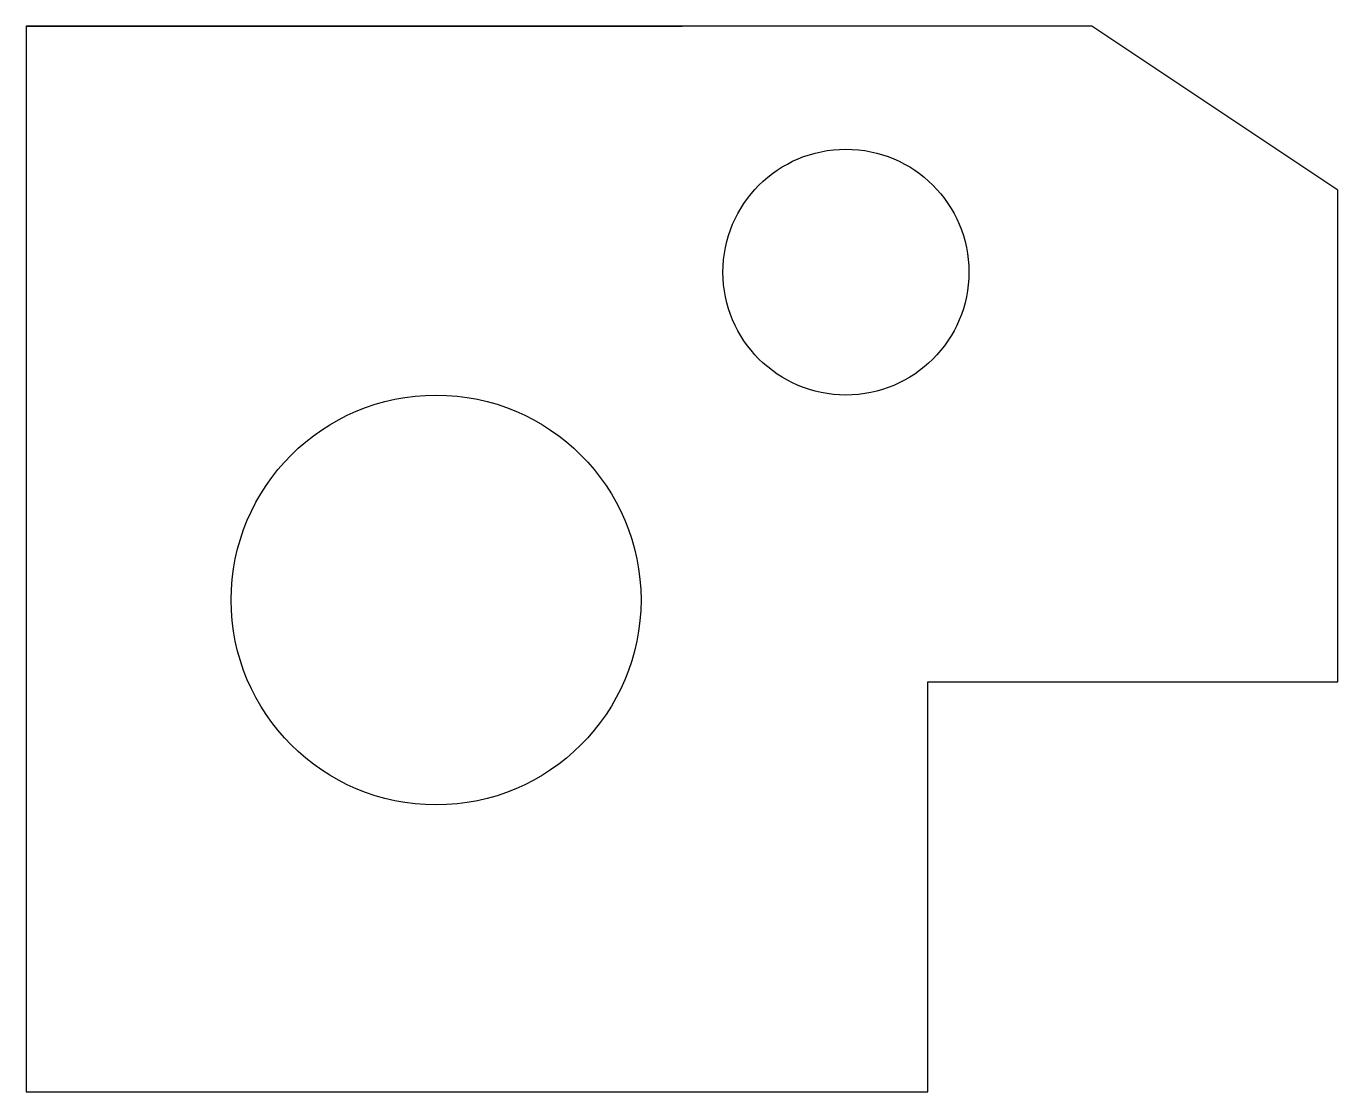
# Model space of a CAD drawing. Header units: inches. Extents: x 0 to 8, y 0 to 6.5.
import ezdxf

# ---------------------------------------------------------------- set-up
doc = ezdxf.new("R2010")
doc.units = ezdxf.units.IN
doc.header["$MEASUREMENT"] = 0

msp = doc.modelspace()

# ---------------------------------------------------------------- linework, layer by layer
for p, q in [((6.5, 6.5), (0, 6.5)), ((0, 6.5), (4, 6.5)), ((0, 6.5), (0, 6.5)), ((0, 6.5), (0, 0)), ((8, 5.5), (6.5, 6.5)), ((8, 2.5), (8, 5.5)), ((5.5, 0), (5.5, 2.5)), ((5.5, 2.5), (8, 2.5)), ((0, 0), (5.5, 0))]:
    msp.add_line(p, q)
for centre, radius in [((5, 5), 0.75), ((2.5, 3), 1.25)]:
    msp.add_circle(centre, radius)

doc.saveas('drawing.dxf')
